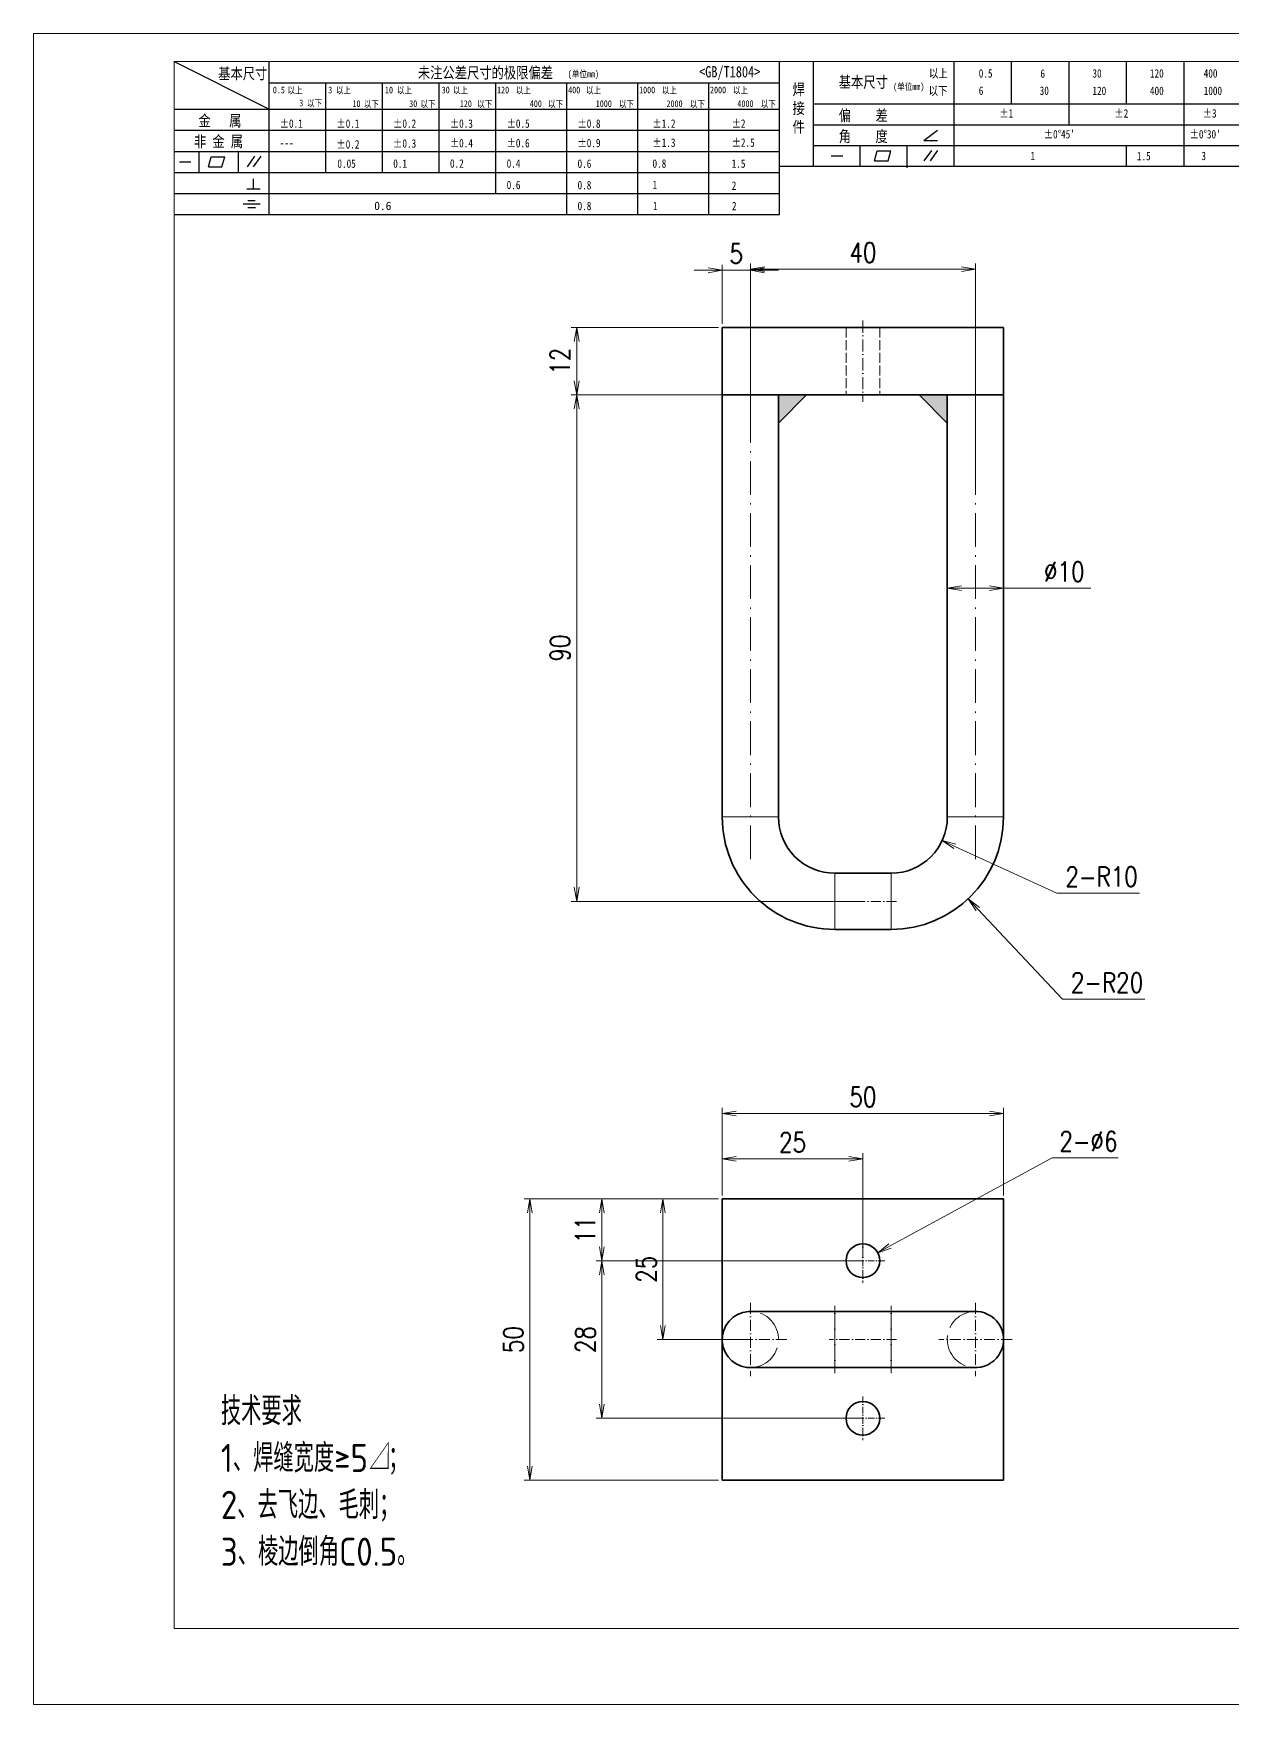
# Model space of a CAD drawing. Header units: millimetres. Extents: x 1333 to 190452, y -42879 to -5704.
# Drawn here: x 174530.3 to 174743.3, y -22836.1 to -22539.1 of the extents above; entities that cross this region are included whole.
import ezdxf

# ---------------------------------------------------------------- set-up
doc = ezdxf.new("R2010")
doc.units = ezdxf.units.MM
doc.header["$LTSCALE"] = 0.5
for name, pattern in [('AM_ISO02W050x2', [3.75, 3, -0.75]), ('AM_ISO08W050x2', [9, 6, -0.75, 1.5, -0.75]), ('DASHDOT', [18.5, 12, -3, 0.5, -3]), ('DASHED', [15, 12, -3])]:
    doc.linetypes.add(name, pattern=pattern)
for name, color, linetype, lineweight in [('中心线', 2, 'AM_ISO08W050x2', 18), ('图框', 7, 'Continuous', 18), ('标注线', 3, 'Continuous', 18), ('粗实线', 7, 'Continuous', 35), ('虚线', 1, 'AM_ISO02W050x2', 18)]:
    doc.layers.add(name, color=color, linetype=linetype, lineweight=lineweight)
doc.layers.add('图\\M+19E79\\M+195B6\\M+18E9A', color=7, linetype='Continuous')
doc.layers.add('打印-禁用', color=7, linetype='Continuous', lineweight=15, plot=False)
doc.styles.add('DIM', font='romans.shx', dxfattribs={"width": 0.8, "bigfont": 'bigfont.shx'})
doc.styles.add('国标', font='simfang.ttf', dxfattribs={"width": 0.8})
doc.styles.add('机械长仿宋', font='gbenor.shx', dxfattribs={"height": 1, "bigfont": 'gbcbig.shx'})
doc.dimstyles.new('DEH 1-1$0', dxfattribs={"dimtxt": 3.5, "dimasz": 2.5, "dimexe": 1, "dimexo": 0.625, "dimgap": 1.2, "dimtad": 1, "dimzin": 9, "dimdsep": 46, "dimtxsty": 'DIM', "dimblk": 'OPEN', "dimcen": 0, "dimclrd": 8, "dimclre": 8, "dimclrt": 2, "dimazin": 2, "dimtfac": 0.5, "dimtmove": 0, "dimatfit": 3, "dimldrblk": 'OPEN', "dimfxl": 0, "dimtolj": 2, "dimlwd": 18, "dimlwe": 18, "dimarcsym": 0})
doc.dimstyles.new('DEH 1-1$3', dxfattribs={"dimtxt": 3.5, "dimasz": 2.5, "dimexe": 1, "dimexo": 0.625, "dimgap": 1.2, "dimtad": 1, "dimtoh": 1, "dimdsep": 46, "dimtxsty": 'DIM', "dimblk": 'OPEN', "dimcen": 0, "dimclrd": 8, "dimclre": 8, "dimclrt": 2, "dimazin": 2, "dimtfac": 0.5, "dimtofl": 0, "dimtmove": 0, "dimatfit": 3, "dimldrblk": 'OPEN', "dimfxl": 0, "dimtolj": 2, "dimlwd": 18, "dimlwe": 18, "dimarcsym": 0})
doc.dimstyles.new('DEH 1-1$4', dxfattribs={"dimtxt": 3.5, "dimasz": 2.5, "dimexe": 1, "dimexo": 0.625, "dimgap": 1.2, "dimtad": 1, "dimtoh": 1, "dimdsep": 46, "dimtxsty": 'DIM', "dimblk": 'OPEN', "dimcen": 0, "dimclrd": 8, "dimclre": 8, "dimclrt": 2, "dimazin": 2, "dimtfac": 0.5, "dimtofl": 0, "dimtmove": 0, "dimatfit": 3, "dimldrblk": 'OPEN', "dimfxl": 0, "dimtolj": 2, "dimlwd": 18, "dimlwe": 18, "dimarcsym": 0})

# ---------------------------------------------------------------- blocks, each defined once
blk = doc.blocks.new('GZDEH零件A3图框V01版')
at = {"layer": '图\\M+19E79\\M+195B6\\M+18E9A', "color": 9}
for p, q in [((2882.49, -1554.46), (2899.37, -1562.92)), ((2899.37, -1581.67), (2899.37, -1554.46)), ((2990.09, -1581.67), (2990.09, -1554.46)), ((2996.09, -1573.08), (2996.09, -1554.46)), ((3021.09, -1561.98), (3021.09, -1554.46)), ((3031.31, -1561.98), (3031.31, -1554.46)), ((3041.53, -1561.98), (3041.53, -1554.46)), ((3051.75, -1561.98), (3051.75, -1554.46)), ((3061.98, -1561.98), (3061.98, -1554.46)), ((2899.37, -1558.24), (2990.09, -1558.24)), ((2909.45, -1574.17), (2909.45, -1558.24)), ((2919.53, -1574.17), (2919.53, -1558.24)), ((2929.61, -1574.17), (2929.61, -1558.24)), ((2939.69, -1577.92), (2939.69, -1558.24)), ((2952.29, -1581.67), (2952.29, -1558.24)), ((2964.89, -1581.67), (2964.89, -1558.24)), ((2977.49, -1581.67), (2977.49, -1558.24)), ((2996.09, -1561.98), (3113.09, -1561.98)), ((3021.09, -1573.08), (3021.09, -1561.98)), ((3041.53, -1565.68), (3041.53, -1561.98)), ((3061.98, -1573.08), (3061.98, -1561.98)), ((2882.49, -1562.92), (2990.09, -1562.92)), ((2882.49, -1566.67), (2990.09, -1566.67)), ((2996.09, -1565.68), (3113.09, -1565.68)), ((3015.75, -1568.51), (3018.15, -1566.66)), ((2882.49, -1570.42), (2990.09, -1570.42)), ((2886.92, -1574.12), (2886.92, -1570.42)), ((2893.91, -1574.12), (2893.91, -1570.42)), ((2996.09, -1569.38), (3113.09, -1569.38)), ((3004.42, -1573.08), (3004.42, -1569.38)), ((3006.97, -1572.12), (3007.45, -1570.33)), ((3007.45, -1570.33), (3009.86, -1570.33)), ((3009.39, -1572.12), (3009.86, -1570.33)), ((3012.75, -1573.08), (3012.75, -1569.38)), ((3015.75, -1568.51), (3018.15, -1568.51)), ((3015.81, -1572.12), (3017.15, -1570.26)), ((3016.89, -1572.12), (3018.23, -1570.26)), ((3051.75, -1573.08), (3051.75, -1569.38)), ((2883.43, -1572.27), (2885.49, -1572.27)), ((2888.59, -1573.16), (2889.07, -1571.37)), ((2888.59, -1573.16), (2891, -1573.16)), ((2889.07, -1571.37), (2891.48, -1571.37)), ((2891, -1573.16), (2891.48, -1571.37)), ((2895.52, -1573.16), (2896.85, -1571.3)), ((2896.6, -1573.16), (2897.94, -1571.3)), ((2990.09, -1573.08), (3113.09, -1573.08)), ((2999.26, -1571.23), (3001.32, -1571.23)), ((3006.97, -1572.12), (3009.39, -1572.12)), ((3012.75, -1573.33), (3012.75, -1573.08)), ((2882.49, -1574.17), (2990.09, -1574.17)), ((2895.42, -1577.05), (2897.81, -1577.05)), ((2896.58, -1577.05), (2896.58, -1575.28)), ((2882.49, -1577.92), (2990.09, -1577.92)), ((2894.79, -1579.77), (2897.77, -1579.77)), ((2895.57, -1579.17), (2896.92, -1579.17)), ((2882.49, -1581.67), (2990.09, -1581.67)), ((2895.57, -1580.37), (2896.93, -1580.37))]:
    blk.add_line(p, q, dxfattribs=at)
at = {"layer": '图框', "linetype": 'Continuous'}
for p, q in [((2882.49, -1554.46), (2882.49, -1832.96)), ((3272.49, -1554.46), (2882.49, -1554.46)), ((2882.49, -1832.96), (3272.49, -1832.96))]:
    blk.add_line(p, q, dxfattribs=at)
at = {"layer": '打印-禁用', "linetype": 'Continuous'}
for p, q in [((2857.49, -1549.46), (2857.49, -1846.46)), ((3277.49, -1549.46), (2857.49, -1549.46)), ((2857.49, -1846.46), (3277.49, -1846.46))]:
    blk.add_line(p, q, dxfattribs=at)
at = {"layer": '图\\M+19E79\\M+195B6\\M+18E9A', "color": 9, "style": '国标', "width": 0.8}
for s, height, p in [('基本尺寸', 2, (2890.33, -1557.58)), ('未注公差尺寸的极限偏差', 2, (2925.81, -1557.44)), ('<GB/T1804>', 2, (2975.78, -1557.27)), ('以上', 1.5, (3016.64, -1557.33)), ('0.5', 1.5, (3025.49, -1557.3)), ('6', 1.5, (3036.45, -1557.34)), ('30', 1.5, (3045.69, -1557.31)), ('120', 1.5, (3055.91, -1557.31)), ('400', 1.5, (3065.46, -1557.31)), ('30', 1.2, (2930.04, -1560.11)), ('基本尺寸', 2, (3000.6, -1559.1)), ('以下', 1.5, (3016.58, -1560.43)), ('6', 1.5, (3025.49, -1560.38)), ('30', 1.5, (3036.31, -1560.39)), ('120', 1.5, (3045.69, -1560.41)), ('400', 1.5, (3055.91, -1560.41)), ('1000', 1.5, (3065.46, -1560.41)), ('金   属', 2, (2886.82, -1565.98)), ('±0.1', 1.5, (2901.27, -1566.23)), ('±0.1', 1.5, (2911.35, -1566.23)), ('±0.2', 1.5, (2921.43, -1566.23)), ('±0.3', 1.5, (2931.51, -1566.23)), ('±0.5', 1.5, (2941.59, -1566.23)), ('±0.8', 1.5, (2954.19, -1566.23)), ('±1.2', 1.5, (2967.51, -1566.23)), ('±2', 1.5, (2981.58, -1566.23)), ('偏    差', 2, (3000.6, -1565.04)), ('±1', 1.5, (3029.16, -1564.42)), ('±2', 1.5, (3049.61, -1564.42)), ('±3', 1.5, (3065.3, -1564.42)), ('非 金 属', 2, (2886.02, -1569.65)), ('±0.3', 1.5, (2921.43, -1569.77)), ('±0.4', 1.5, (2931.51, -1569.71)), ('±0.6', 1.5, (2941.59, -1569.71)), ('±0.9', 1.5, (2954.19, -1569.68)), ('±1.3', 1.5, (2967.51, -1569.62)), ('±2.5', 1.5, (2981.58, -1569.61)), ('角    度', 2, (3000.6, -1568.74)), ("±0%%D45'", 1.5, (3037.06, -1568.12)), ("±0%%D30'", 1.5, (3062.98, -1568.12)), ('---', 1.5, (2901.27, -1569.65)), ('±0.2', 1.5, (2911.35, -1569.92)), ('1', 1.5, (3034.69, -1571.98)), ('1.5', 1.5, (3053.59, -1572.01)), ('3', 1.5, (3065.05, -1571.98)), ('0.1', 1.5, (2921.43, -1573.34)), ('0.2', 1.5, (2931.51, -1573.33)), ('0.4', 1.5, (2941.59, -1573.33)), ('0.6', 1.5, (2954.19, -1573.35)), ('0.8', 1.5, (2967.51, -1573.33)), ('1.5', 1.5, (2981.58, -1573.34)), ('0.6', 1.5, (2941.59, -1577.14)), ('0.8', 1.5, (2954.19, -1577.17)), ('1', 1.5, (2967.51, -1577.12)), ('2', 1.5, (2981.58, -1577.26)), ('0.8', 1.5, (2954.19, -1580.87)), ('1', 1.5, (2967.59, -1580.86)), ('2', 1.5, (2981.62, -1580.89))]:
    blk.add_text(s, height=height, dxfattribs=at).set_placement(p)
at = {"layer": '图\\M+19E79\\M+195B6\\M+18E9A', "color": 9, "lineweight": 15, "style": '国标', "width": 0.8}
for s, p in [('(单位mm)', (2952.44, -1557.27)), ('0.5', (2900.03, -1560.11)), ('以上', (2902.64, -1560.16)), ('3', (2909.88, -1560.11)), ('以上', (2911.25, -1560.16)), ('10', (2919.96, -1560.11)), ('以上', (2922.09, -1560.16)), ('以上', (2932.02, -1560.16)), ('120', (2939.88, -1560.11)), ('以上', (2943.21, -1560.16)), ('400', (2952.52, -1560.11)), ('以上', (2955.68, -1560.16)), ('1000', (2965.12, -1560.11)), ('以上', (2969.16, -1560.16)), ('2000', (2977.72, -1560.11)), ('以上', (2981.8, -1560.16)), ('(单位mm)', (3010.27, -1559.51)), ('3', (2904.73, -1562.41)), ('以下', (2906.1, -1562.46)), ('10', (2914.19, -1562.54)), ('以下', (2916.18, -1562.59)), ('30', (2924.27, -1562.54)), ('以下', (2926.26, -1562.59)), ('120', (2933.26, -1562.54)), ('以下', (2936.34, -1562.59)), ('400', (2945.7, -1562.54)), ('以下', (2948.94, -1562.59)), ('1000', (2957.41, -1562.54)), ('以下', (2961.54, -1562.59)), ('2000', (2969.99, -1562.54)), ('以下', (2974.14, -1562.59)), ('4000', (2982.59, -1562.54)), ('以下', (2986.74, -1562.59))]:
    blk.add_text(s, height=1.2, dxfattribs=at).set_placement(p)
at = {"layer": '图\\M+19E79\\M+195B6\\M+18E9A', "color": 9, "lineweight": 13, "style": '国标'}
blk.add_text('0.6', height=1.5, dxfattribs=at).set_placement((2918.05, -1580.85))
at = {"layer": '图\\M+19E79\\M+195B6\\M+18E9A', "color": 9, "insert": (2992.39, -1558.41), "char_height": 2, "width": 3.1877, "attachment_point": 1, "style": '国标'}
blk.add_mtext('焊\\P接\\P件', dxfattribs=at)
at = {"layer": '图\\M+19E79\\M+195B6\\M+18E9A', "color": 9, "insert": (2911.51, -1573.37), "char_height": 1.5, "attachment_point": 7, "style": '国标'}
blk.add_mtext_dynamic_manual_height_columns('0.05', width=5.1982, gutter_width=12.5, heights=[0], dxfattribs=at)
blk = doc.blocks.new('DEH A3')
at = {"layer": '图框'}
blk.add_blockref('GZDEH零件A3图框V01版', (-2857.49, 1846.46), dxfattribs=at)
blk = doc.blocks.new('_Open')
at = {"color": 0, "linetype": 'ByBlock', "lineweight": -2}
for p, q in [((-1, 0.17), (0, 0)), ((-1, -0.17), (0, 0)), ((0, 0), (-1, 0))]:
    blk.add_line(p, q, dxfattribs=at)
blk = doc.blocks.new('*D468')
at = {"layer": 'Defpoints', "color": 0, "transparency": 16777216}
for p in [(174652.74, -22746.25), (174618.57, -22796.25), (174652.74, -22796.25)]:
    blk.add_point(p, dxfattribs=at)
at = {"layer": '标注线', "color": 8, "lineweight": 18, "transparency": 16777216}
for p, q in [((174652.11, -22746.25), (174617.57, -22746.25)), ((174618.57, -22748.75), (174618.57, -22793.75)), ((174652.11, -22796.25), (174617.57, -22796.25))]:
    blk.add_line(p, q, dxfattribs=at)
at = {"layer": '标注线', "color": 8, "lineweight": 18, "transparency": 16777216, "xscale": 2.5, "yscale": 2.5, "zscale": 2.5}
for p, rotation in [((174618.57, -22746.25), 90), ((174618.57, -22796.25), 270)]:
    blk.add_blockref('_Open', p, dxfattribs=dict(at, rotation=rotation))
at = {"layer": '标注线', "color": 2, "transparency": 16777216, "insert": (174615.62, -22771.25), "char_height": 3.5, "attachment_point": 5, "rotation": 90, "style": 'DIM'}
blk.add_mtext('\\A2;50', dxfattribs=at)
blk = doc.blocks.new('*D469')
at = {"layer": 'Defpoints', "color": 0, "transparency": 16777216}
for p in [(174702.74, -22731.07), (174652.74, -22746.25), (174702.74, -22746.25)]:
    blk.add_point(p, dxfattribs=at)
at = {"layer": '标注线', "color": 8, "lineweight": 18, "transparency": 16777216}
for p, q in [((174652.74, -22745.62), (174652.74, -22730.07)), ((174655.24, -22731.07), (174700.24, -22731.07)), ((174702.74, -22745.62), (174702.74, -22730.07))]:
    blk.add_line(p, q, dxfattribs=at)
at = {"layer": '标注线', "color": 8, "lineweight": 18, "transparency": 16777216, "xscale": 2.5, "yscale": 2.5, "zscale": 2.5, "rotation": 180}
blk.add_blockref('_Open', (174652.74, -22731.07), dxfattribs=at)
at = {"layer": '标注线', "color": 8, "lineweight": 18, "transparency": 16777216, "xscale": 2.5, "yscale": 2.5, "zscale": 2.5}
blk.add_blockref('_Open', (174702.74, -22731.07), dxfattribs=at)
at = {"layer": '标注线', "color": 2, "transparency": 16777216, "insert": (174677.74, -22728.12), "char_height": 3.5, "attachment_point": 5, "style": 'DIM'}
blk.add_mtext('\\A2;50', dxfattribs=at)
blk = doc.blocks.new('*D470')
at = {"layer": 'Defpoints', "color": 0, "transparency": 16777216}
for p in [(174631.35, -22746.25), (174652.74, -22746.25), (174677.74, -22757.25)]:
    blk.add_point(p, dxfattribs=at)
at = {"layer": '标注线', "color": 8, "lineweight": 18, "transparency": 16777216}
for p, q in [((174652.11, -22746.25), (174630.35, -22746.25)), ((174631.35, -22754.75), (174631.35, -22748.75)), ((174677.11, -22757.25), (174630.35, -22757.25))]:
    blk.add_line(p, q, dxfattribs=at)
at = {"layer": '标注线', "color": 8, "lineweight": 18, "transparency": 16777216, "xscale": 2.5, "yscale": 2.5, "zscale": 2.5}
for p, rotation in [((174631.35, -22746.25), 90), ((174631.35, -22757.25), 270)]:
    blk.add_blockref('_Open', p, dxfattribs=dict(at, rotation=rotation))
at = {"layer": '标注线', "color": 2, "transparency": 16777216, "insert": (174628.4, -22751.75), "char_height": 3.5, "attachment_point": 5, "rotation": 90, "style": 'DIM'}
blk.add_mtext('\\A2;11', dxfattribs=at)
blk = doc.blocks.new('*D471')
at = {"layer": 'Defpoints', "color": 0, "transparency": 16777216}
for p in [(174677.74, -22757.25), (174631.35, -22785.25), (174677.74, -22785.25)]:
    blk.add_point(p, dxfattribs=at)
at = {"layer": '标注线', "color": 8, "lineweight": 18, "transparency": 16777216}
for p, q in [((174677.11, -22757.25), (174630.35, -22757.25)), ((174631.35, -22759.75), (174631.35, -22782.75)), ((174677.11, -22785.25), (174630.35, -22785.25))]:
    blk.add_line(p, q, dxfattribs=at)
at = {"layer": '标注线', "color": 8, "lineweight": 18, "transparency": 16777216, "xscale": 2.5, "yscale": 2.5, "zscale": 2.5}
for p, rotation in [((174631.35, -22757.25), 90), ((174631.35, -22785.25), 270)]:
    blk.add_blockref('_Open', p, dxfattribs=dict(at, rotation=rotation))
at = {"layer": '标注线', "color": 2, "transparency": 16777216, "insert": (174628.4, -22771.25), "char_height": 3.5, "attachment_point": 5, "rotation": 90, "style": 'DIM'}
blk.add_mtext('\\A2;28', dxfattribs=at)
blk = doc.blocks.new('*D472')
at = {"layer": 'Defpoints', "color": 0, "transparency": 16777216}
for p in [(174652.74, -22746.25), (174642.19, -22771.25), (174657.74, -22771.25)]:
    blk.add_point(p, dxfattribs=at)
at = {"layer": '标注线', "color": 8, "lineweight": 18, "transparency": 16777216}
for p, q in [((174652.11, -22746.25), (174641.19, -22746.25)), ((174642.19, -22748.75), (174642.19, -22768.75)), ((174657.11, -22771.25), (174641.19, -22771.25))]:
    blk.add_line(p, q, dxfattribs=at)
at = {"layer": '标注线', "color": 8, "lineweight": 18, "transparency": 16777216, "xscale": 2.5, "yscale": 2.5, "zscale": 2.5}
for p, rotation in [((174642.19, -22746.25), 90), ((174642.19, -22771.25), 270)]:
    blk.add_blockref('_Open', p, dxfattribs=dict(at, rotation=rotation))
at = {"layer": '标注线', "color": 2, "transparency": 16777216, "insert": (174639.24, -22758.75), "char_height": 3.5, "attachment_point": 5, "rotation": 90, "style": 'DIM'}
blk.add_mtext('\\A2;25', dxfattribs=at)
blk = doc.blocks.new('*D473')
at = {"layer": 'Defpoints', "color": 0, "transparency": 16777216}
for p in [(174652.74, -22739.14), (174652.74, -22746.25), (174677.74, -22757.25)]:
    blk.add_point(p, dxfattribs=at)
at = {"layer": '标注线', "color": 8, "lineweight": 18, "transparency": 16777216}
for p, q in [((174652.74, -22745.62), (174652.74, -22738.14)), ((174677.74, -22756.62), (174677.74, -22738.14)), ((174675.24, -22739.14), (174655.24, -22739.14))]:
    blk.add_line(p, q, dxfattribs=at)
at = {"layer": '标注线', "color": 8, "lineweight": 18, "transparency": 16777216, "xscale": 2.5, "yscale": 2.5, "zscale": 2.5, "rotation": 180}
blk.add_blockref('_Open', (174652.74, -22739.14), dxfattribs=at)
at = {"layer": '标注线', "color": 8, "lineweight": 18, "transparency": 16777216, "xscale": 2.5, "yscale": 2.5, "zscale": 2.5}
blk.add_blockref('_Open', (174677.74, -22739.14), dxfattribs=at)
at = {"layer": '标注线', "color": 2, "transparency": 16777216, "insert": (174665.24, -22736.19), "char_height": 3.5, "attachment_point": 5, "style": 'DIM'}
blk.add_mtext('\\A2;25', dxfattribs=at)
blk = doc.blocks.new('*D474')
at = {"layer": 'Defpoints', "color": 0, "transparency": 16777216}
for p in [(174626.88, -22591.37), (174652.74, -22591.37), (174652.74, -22603.37)]:
    blk.add_point(p, dxfattribs=at)
at = {"layer": '标注线', "color": 8, "lineweight": 18, "transparency": 16777216}
for p, q in [((174652.11, -22591.37), (174625.88, -22591.37)), ((174626.88, -22600.87), (174626.88, -22593.87)), ((174652.11, -22603.37), (174625.88, -22603.37))]:
    blk.add_line(p, q, dxfattribs=at)
at = {"layer": '标注线', "color": 8, "lineweight": 18, "transparency": 16777216, "xscale": 2.5, "yscale": 2.5, "zscale": 2.5}
for p, rotation in [((174626.88, -22591.37), 90), ((174626.88, -22603.37), 270)]:
    blk.add_blockref('_Open', p, dxfattribs=dict(at, rotation=rotation))
at = {"layer": '标注线', "color": 2, "transparency": 16777216, "insert": (174623.93, -22597.37), "char_height": 3.5, "attachment_point": 5, "rotation": 90, "style": 'DIM'}
blk.add_mtext('\\A2;12', dxfattribs=at)
blk = doc.blocks.new('*D475')
at = {"layer": 'Defpoints', "color": 0, "transparency": 16777216}
for p in [(174670.64, -22603.37), (174626.88, -22693.37), (174677.74, -22693.37)]:
    blk.add_point(p, dxfattribs=at)
at = {"layer": '标注线', "color": 8, "lineweight": 18, "transparency": 16777216}
for p, q in [((174670.01, -22603.37), (174625.88, -22603.37)), ((174626.88, -22605.87), (174626.88, -22690.87)), ((174677.11, -22693.37), (174625.88, -22693.37))]:
    blk.add_line(p, q, dxfattribs=at)
at = {"layer": '标注线', "color": 8, "lineweight": 18, "transparency": 16777216, "xscale": 2.5, "yscale": 2.5, "zscale": 2.5}
for p, rotation in [((174626.88, -22603.37), 90), ((174626.88, -22693.37), 270)]:
    blk.add_blockref('_Open', p, dxfattribs=dict(at, rotation=rotation))
at = {"layer": '标注线', "color": 2, "transparency": 16777216, "insert": (174623.93, -22648.37), "char_height": 3.5, "attachment_point": 5, "rotation": 90, "style": 'DIM'}
blk.add_mtext('\\A2;90', dxfattribs=at)
blk = doc.blocks.new('*D476')
at = {"layer": 'Defpoints', "color": 0, "transparency": 16777216}
for p in [(174697.74, -22581.01), (174657.74, -22612.15), (174697.74, -22620.58)]:
    blk.add_point(p, dxfattribs=at)
at = {"layer": '标注线', "color": 8, "lineweight": 18, "transparency": 16777216}
for p, q in [((174657.74, -22611.52), (174657.74, -22580.01)), ((174697.74, -22619.96), (174697.74, -22580.01)), ((174660.24, -22581.01), (174695.24, -22581.01))]:
    blk.add_line(p, q, dxfattribs=at)
at = {"layer": '标注线', "color": 8, "lineweight": 18, "transparency": 16777216, "xscale": 2.5, "yscale": 2.5, "zscale": 2.5, "rotation": 180}
blk.add_blockref('_Open', (174657.74, -22581.01), dxfattribs=at)
at = {"layer": '标注线', "color": 8, "lineweight": 18, "transparency": 16777216, "xscale": 2.5, "yscale": 2.5, "zscale": 2.5}
blk.add_blockref('_Open', (174697.74, -22581.01), dxfattribs=at)
at = {"layer": '标注线', "color": 2, "transparency": 16777216, "insert": (174677.74, -22578.06), "char_height": 3.5, "attachment_point": 5, "style": 'DIM'}
blk.add_mtext('\\A2;40', dxfattribs=at)
blk = doc.blocks.new('*D477')
at = {"layer": 'Defpoints', "color": 0, "transparency": 16777216}
for p in [(174652.74, -22581.22), (174652.74, -22591.37), (174657.74, -22591.37)]:
    blk.add_point(p, dxfattribs=at)
at = {"layer": '标注线', "color": 8, "lineweight": 18, "transparency": 16777216}
for p, q in [((174652.74, -22590.74), (174652.74, -22580.22)), ((174657.74, -22590.74), (174657.74, -22580.22)), ((174650.24, -22581.22), (174647.74, -22581.22)), ((174657.74, -22581.22), (174652.74, -22581.22)), ((174660.24, -22581.22), (174662.74, -22581.22))]:
    blk.add_line(p, q, dxfattribs=at)
at = {"layer": '标注线', "color": 8, "lineweight": 18, "transparency": 16777216, "xscale": 2.5, "yscale": 2.5, "zscale": 2.5}
blk.add_blockref('_Open', (174652.74, -22581.22), dxfattribs=at)
at = {"layer": '标注线', "color": 8, "lineweight": 18, "transparency": 16777216, "xscale": 2.5, "yscale": 2.5, "zscale": 2.5, "rotation": 180}
blk.add_blockref('_Open', (174657.74, -22581.22), dxfattribs=at)
at = {"layer": '标注线', "color": 2, "transparency": 16777216, "insert": (174655.24, -22578.27), "char_height": 3.5, "attachment_point": 5, "style": 'DIM'}
blk.add_mtext('\\A2;5', dxfattribs=at)
blk = doc.blocks.new('*D478')
at = {"layer": 'Defpoints', "color": 0, "transparency": 16777216}
for p in [(174682.74, -22678.37), (174696.44, -22692.94)]:
    blk.add_point(p, dxfattribs=at)
at = {"layer": '标注线', "color": 8, "lineweight": 18, "transparency": 16777216}
for p, q in [((174713.2, -22710.76), (174698.15, -22694.76)), ((174727.86, -22710.76), (174713.2, -22710.76))]:
    blk.add_line(p, q, dxfattribs=at)
at = {"layer": '标注线', "color": 8, "lineweight": 18, "transparency": 16777216, "xscale": 2.5, "yscale": 2.5, "zscale": 2.5, "rotation": 133.2386589232781}
blk.add_blockref('_Open', (174696.44, -22692.94), dxfattribs=at)
at = {"layer": '标注线', "color": 2, "transparency": 16777216, "insert": (174721.13, -22707.81), "char_height": 3.5, "attachment_point": 5, "style": 'DIM'}
blk.add_mtext('\\A2;{\\Fromans,bigfont|c134;2-}R20', dxfattribs=at)
blk = doc.blocks.new('*D479')
at = {"layer": 'Defpoints', "color": 0, "transparency": 16777216}
for p in [(174682.74, -22678.37), (174691.82, -22682.55)]:
    blk.add_point(p, dxfattribs=at)
at = {"layer": '标注线', "color": 8, "lineweight": 18, "transparency": 16777216}
for p, q in [((174712.22, -22691.94), (174694.09, -22683.6)), ((174726.89, -22691.94), (174712.22, -22691.94))]:
    blk.add_line(p, q, dxfattribs=at)
at = {"layer": '标注线', "color": 8, "lineweight": 18, "transparency": 16777216, "xscale": 2.5, "yscale": 2.5, "zscale": 2.5, "rotation": 155.2763811673375}
blk.add_blockref('_Open', (174691.82, -22682.55), dxfattribs=at)
at = {"layer": '标注线', "color": 2, "transparency": 16777216, "insert": (174720.16, -22688.99), "char_height": 3.5, "attachment_point": 5, "style": 'DIM'}
blk.add_mtext('\\A2;{\\Fromans,bigfont|c134;2-}R10', dxfattribs=at)
blk = doc.blocks.new('WELDING_5')
at = {"layer": '粗实线'}
blk.add_hatch(color=256, dxfattribs=at).paths.add_polyline_path([(0, 5), (0, 0), (5, 0)])
for q in [(0, 5), (5, 0)]:
    blk.add_line((0, 0), q, dxfattribs=at)
blk.add_lwpolyline([(0, 5), (5, 0)], dxfattribs=at)
blk = doc.blocks.new('*D480')
at = {"layer": 'Defpoints', "color": 0, "transparency": 16777216}
for p in [(174680.38, -22755.81), (174675.1, -22758.68)]:
    blk.add_point(p, dxfattribs=at)
at = {"layer": '标注线', "color": 8, "lineweight": 18, "transparency": 16777216}
for p, q in [((174711.37, -22738.96), (174682.57, -22754.62)), ((174723.1, -22738.96), (174711.37, -22738.96))]:
    blk.add_line(p, q, dxfattribs=at)
at = {"layer": '标注线', "color": 8, "lineweight": 18, "transparency": 16777216, "xscale": 2.5, "yscale": 2.5, "zscale": 2.5, "rotation": 208.5388809795993}
blk.add_blockref('_Open', (174680.38, -22755.81), dxfattribs=at)
at = {"layer": '标注线', "color": 2, "transparency": 16777216, "insert": (174717.83, -22736.01), "char_height": 3.5, "attachment_point": 5, "style": 'DIM'}
blk.add_mtext('\\A2;2-%%c6', dxfattribs=at)
blk = doc.blocks.new('*D482')
at = {"layer": 'Defpoints', "color": 0, "transparency": 16777216}
for p in [(174702.74, -22637.72), (174692.74, -22640.87), (174702.74, -22640.87)]:
    blk.add_point(p, dxfattribs=at)
at = {"layer": '标注线', "color": 8, "lineweight": 18, "transparency": 16777216}
for p, q in [((174692.74, -22640.24), (174692.74, -22636.72)), ((174702.74, -22640.24), (174702.74, -22636.72)), ((174695.24, -22637.72), (174700.24, -22637.72)), ((174702.74, -22637.72), (174718.25, -22637.72))]:
    blk.add_line(p, q, dxfattribs=at)
at = {"layer": '标注线', "color": 8, "lineweight": 18, "transparency": 16777216, "xscale": 2.5, "yscale": 2.5, "zscale": 2.5, "rotation": 180}
blk.add_blockref('_Open', (174692.74, -22637.72), dxfattribs=at)
at = {"layer": '标注线', "color": 8, "lineweight": 18, "transparency": 16777216, "xscale": 2.5, "yscale": 2.5, "zscale": 2.5}
blk.add_blockref('_Open', (174702.74, -22637.72), dxfattribs=at)
at = {"layer": '标注线', "color": 2, "transparency": 16777216, "insert": (174713.52, -22634.77), "char_height": 3.5, "attachment_point": 5, "style": 'DIM'}
blk.add_mtext('\\A2;%%c10', dxfattribs=at)

msp = doc.modelspace()

# ---------------------------------------------------------------- linework, layer by layer
at = {"color": 7, "lineweight": 35}
for p, q in [((174652.74, -22591.369), (174702.74, -22591.369)), ((174652.74, -22603.369), (174702.74, -22603.369)), ((174652.74, -22678.369), (174652.74, -22603.369)), ((174662.74, -22678.369), (174662.74, -22603.369)), ((174692.74, -22678.369), (174692.74, -22603.369)), ((174702.74, -22678.369), (174702.74, -22603.369)), ((174652.74, -22771.223), (174652.74, -22746.246)), ((174652.74, -22746.246), (174702.74, -22746.246)), ((174702.74, -22746.246), (174702.74, -22796.246)), ((174652.74, -22796.246), (174652.74, -22771.268)), ((174652.74, -22796.246), (174702.74, -22796.246))]:
    msp.add_line(p, q, dxfattribs=at)
at = {"color": 7, "lineweight": 35, "ltscale": 0.3}
for p, q in [((174652.74, -22591.369), (174652.74, -22603.369)), ((174702.74, -22603.369), (174702.74, -22591.369))]:
    msp.add_line(p, q, dxfattribs=at)
at = {"color": 7, "lineweight": 13, "ltscale": 0.125}
for p, q in [((174652.74, -22678.369), (174657.74, -22678.369)), ((174657.74, -22678.369), (174662.74, -22678.369)), ((174697.74, -22678.369), (174692.74, -22678.369)), ((174702.74, -22678.369), (174697.74, -22678.369)), ((174672.74, -22688.369), (174672.74, -22693.369)), ((174682.74, -22693.369), (174682.74, -22688.369)), ((174672.74, -22693.369), (174672.74, -22698.369)), ((174682.74, -22698.369), (174682.74, -22693.369)), ((174672.74, -22766.246), (174672.74, -22771.246)), ((174682.74, -22771.246), (174682.74, -22766.246)), ((174672.74, -22771.246), (174672.74, -22776.246)), ((174682.74, -22776.246), (174682.74, -22771.246))]:
    msp.add_line(p, q, dxfattribs=at)
at = {"color": 7, "lineweight": 35, "ltscale": 0.25}
for p, q in [((174682.74, -22688.369), (174672.74, -22688.369)), ((174682.74, -22698.369), (174672.74, -22698.369)), ((174682.74, -22766.246), (174672.74, -22766.246)), ((174682.74, -22776.246), (174672.74, -22776.246))]:
    msp.add_line(p, q, dxfattribs=at)
at = {"color": 7, "lineweight": 35, "ltscale": 0.375833}
msp.add_line((174657.706, -22776.246), (174672.74, -22776.246), dxfattribs=at)
at = {"color": 7, "lineweight": 35, "ltscale": 0.375836}
msp.add_line((174682.74, -22776.246), (174697.773, -22776.246), dxfattribs=at)
at = {"color": 7, "lineweight": 35}
for points in [[(174657.398, -22766.257), (174658.206, -22766.246), (174672.74, -22766.246)], [(174682.74, -22766.246), (174697.501, -22766.246), (174698.081, -22766.257)]]:
    msp.add_lwpolyline(points, dxfattribs=at)
for centre in [(174677.74, -22757.246), (174677.74, -22785.246)]:
    msp.add_circle(centre, 3, dxfattribs=at)
for centre, radius, start, end in [((174672.74, -22678.369), 20, 179.99999, 270), ((174672.74, -22678.369), 10, 179.99999, 270), ((174682.74, -22678.369), 20, 270, 0), ((174682.74, -22678.369), 10, 270, 0), ((174657.74, -22771.246), 5, 93.91305, 273.91305), ((174697.74, -22771.246), 5, 266.08695, 86.08696)]:
    msp.add_arc(centre, radius, start, end, dxfattribs=at)
at = {"layer": '中心线', "linetype": 'DASHDOT', "lineweight": 13, "ltscale": 0.360016}
msp.add_line((174677.74, -22590.169), (174677.74, -22604.57), dxfattribs=at)
at = {"layer": '中心线', "linetype": 'DASHDOT', "lineweight": 13}
for p, q in [((174657.74, -22685.869), (174657.74, -22595.869)), ((174697.74, -22685.869), (174697.74, -22595.869))]:
    msp.add_line(p, q, dxfattribs=at)
at = {"layer": '中心线', "linetype": 'DASHDOT', "lineweight": 13, "ltscale": 0.300015}
for p, q in [((174683.74, -22693.369), (174671.739, -22693.369)), ((174683.74, -22771.246), (174671.739, -22771.246))]:
    msp.add_line(p, q, dxfattribs=at)
at = {"layer": '中心线', "linetype": 'DASHDOT', "lineweight": 13, "ltscale": 0.195}
for p, q in [((174677.74, -22753.346), (174677.74, -22761.146)), ((174677.74, -22781.346), (174677.74, -22789.146))]:
    msp.add_line(p, q, dxfattribs=at)
at = {"layer": '中心线', "linetype": 'DASHDOT', "lineweight": 13, "ltscale": 0.194998}
for p, q in [((174681.64, -22757.246), (174673.84, -22757.246)), ((174681.64, -22785.246), (174673.84, -22785.246))]:
    msp.add_line(p, q, dxfattribs=at)
at = {"layer": '中心线', "linetype": 'DASHDOT', "lineweight": 13, "ltscale": 0.325}
for p, q in [((174657.74, -22764.746), (174657.74, -22777.746)), ((174697.74, -22764.746), (174697.74, -22777.746)), ((174664.24, -22771.246), (174651.24, -22771.246)), ((174704.24, -22771.246), (174691.24, -22771.246))]:
    msp.add_line(p, q, dxfattribs=at)
at = {"layer": '中心线', "linetype": 'DASHDOT', "lineweight": 13, "ltscale": 0.300086}
msp.add_line((174672.74, -22777.246), (174672.74, -22765.243), dxfattribs=at)
at = {"layer": '中心线', "linetype": 'DASHDOT', "lineweight": 13, "ltscale": 0.300003}
msp.add_line((174682.74, -22777.246), (174682.74, -22765.246), dxfattribs=at)
at = {"layer": '虚线', "linetype": 'DASHED', "lineweight": 13, "ltscale": 0.3}
for p, q in [((174674.74, -22591.369), (174674.74, -22603.369)), ((174674.74, -22591.369), (174674.74, -22603.369)), ((174680.74, -22591.369), (174680.74, -22603.369)), ((174680.74, -22591.369), (174680.74, -22603.369))]:
    msp.add_line(p, q, dxfattribs=at)
at = {"layer": '虚线', "linetype": 'DASHED', "lineweight": 13, "ltscale": 0.125}
for p, q in [((174652.74, -22603.369), (174657.74, -22603.369)), ((174657.74, -22603.369), (174662.74, -22603.369)), ((174697.74, -22603.369), (174692.74, -22603.369)), ((174702.74, -22603.369), (174697.74, -22603.369)), ((174652.74, -22678.369), (174657.74, -22678.369)), ((174657.74, -22678.369), (174662.74, -22678.369)), ((174697.74, -22678.369), (174692.74, -22678.369)), ((174702.74, -22678.369), (174697.74, -22678.369)), ((174672.74, -22688.369), (174672.74, -22693.369)), ((174682.74, -22693.369), (174682.74, -22688.369)), ((174672.74, -22693.369), (174672.74, -22698.369)), ((174682.74, -22698.369), (174682.74, -22693.369)), ((174672.74, -22766.246), (174672.74, -22771.246)), ((174682.74, -22771.246), (174682.74, -22766.246)), ((174672.74, -22771.246), (174672.74, -22776.246)), ((174682.74, -22776.246), (174682.74, -22771.246))]:
    msp.add_line(p, q, dxfattribs=at)
at = {"layer": '虚线', "linetype": 'DASHED', "lineweight": 13, "ltscale": 0.001115}
msp.add_line((174652.74, -22771.268), (174652.74, -22771.223), dxfattribs=at)
at = {"layer": '虚线', "linetype": 'DASHED', "lineweight": 13}
for centre, radius, start, end in [((174657.74, -22771.246), 5, 273.91305, 93.91305), ((174697.74, -22771.246), 5, 86.08696, 179.99999), ((174697.74, -22771.246), 5, 179.99999, 266.08695), ((174657.738, -22771.242), 5.004, 269.63458, 273.92486), ((174697.741, -22771.24), 5.006, 266.07554, 270.36776)]:
    msp.add_arc(centre, radius, start, end, dxfattribs=at)

# ---------------------------------------------------------------- block references
at = {"layer": '图框'}
msp.add_blockref('DEH A3', (174530.335, -22836.123), dxfattribs=at)
at = {"layer": '标注线'}
for p, rotation in [((174662.74, -22603.369), 270), ((174692.74, -22603.369), 180)]:
    msp.add_blockref('WELDING_5', p, dxfattribs=dict(at, rotation=rotation))

# ---------------------------------------------------------------- texts
at = {"layer": '标注线', "color": 2, "insert": (174563.647, -22781.459), "char_height": 10, "width": 206.04095, "attachment_point": 1, "style": '机械长仿宋'}
msp.add_mtext('{\\H0.5x;技术要求\\H1.4x;\\P\\H0.7143x;1、\\A2;焊缝宽度≥5\\H1x;\\Q19.2;△\\H1x;\\Q0;；\\P\\A0;2、去飞边、毛刺；\\P3、\\A2;棱边\\A0;倒角C0.5。\\C3; }', dxfattribs=at)

# ---------------------------------------------------------------- dimensions: what is measured, and where the dimension line sits
at = {"layer": '标注线'}
for base, p1, p2, picture, middle in [((174652.74, -22581.218), (174657.74, -22591.369), (174652.74, -22591.369), '*D477', (174655.24, -22578.268)), ((174697.74, -22581.009), (174657.74, -22612.149), (174697.74, -22620.583), '*D476', (174677.74, -22578.059)), ((174702.74, -22731.07), (174652.74, -22746.246), (174702.74, -22746.246), '*D469', (174677.74, -22728.12)), ((174652.74, -22739.142), (174677.74, -22757.246), (174652.74, -22746.246), '*D473', (174665.24, -22736.192))]:
    dim = msp.add_linear_dim(base=base, p1=p1, p2=p2, dimstyle='DEH 1-1$0', dxfattribs=at)
    dim.commit()
    dim.dimension.update_dxf_attribs({"geometry": picture, "text_midpoint": middle})
for base, p1, p2, picture, middle in [((174626.885, -22591.369), (174652.74, -22603.369), (174652.74, -22591.369), '*D474', (174623.935, -22597.369)), ((174626.885, -22693.369), (174670.638, -22603.369), (174677.74, -22693.369), '*D475', (174623.935, -22648.369)), ((174618.567, -22796.246), (174652.74, -22746.246), (174652.74, -22796.246), '*D468', (174615.617, -22771.246)), ((174631.346, -22746.246), (174677.74, -22757.246), (174652.74, -22746.246), '*D470', (174628.396, -22751.746)), ((174642.187, -22771.246), (174652.74, -22746.246), (174657.74, -22771.246), '*D472', (174639.237, -22758.746)), ((174631.346, -22785.246), (174677.74, -22757.246), (174677.74, -22785.246), '*D471', (174628.396, -22771.246))]:
    dim = msp.add_linear_dim(base=base, p1=p1, p2=p2, angle=90, dimstyle='DEH 1-1$0', dxfattribs=at)
    dim.commit()
    dim.dimension.update_dxf_attribs({"geometry": picture, "text_midpoint": middle})
dim = msp.add_linear_dim(base=(174702.74, -22637.725), p1=(174692.74, -22640.869), p2=(174702.74, -22640.869), dimstyle='DEH 1-1$0', override={"dimpost": '%%c<>'}, dxfattribs=at)
dim.commit()
dim.dimension.update_dxf_attribs({"geometry": '*D482', "text_midpoint": (174713.518, -22637.725), "dimtype": 160})
for mpoint, picture, middle in [((174696.441, -22692.939), '*D478', (174721.129, -22710.757)), ((174691.823, -22682.551), '*D479', (174720.155, -22691.944))]:
    dim = msp.add_radius_dim(center=(174682.74, -22678.369), mpoint=mpoint, text='{\\Fromans,bigfont|c134;2-}<>', dimstyle='DEH 1-1$4', dxfattribs=at)
    dim.commit()
    dim.dimension.update_dxf_attribs({"geometry": picture, "text_midpoint": middle, "dimtype": 164})
dim = msp.add_diameter_dim_2p(p1=(174675.104, -22758.679), p2=(174680.375, -22755.812), dimstyle='DEH 1-1$3', override={"dimpost": '2-%%c<>'}, dxfattribs=at)
dim.commit()
dim.dimension.update_dxf_attribs({"geometry": '*D480', "text_midpoint": (174717.834, -22738.958), "dimtype": 163})

doc.saveas('drawing.dxf')
